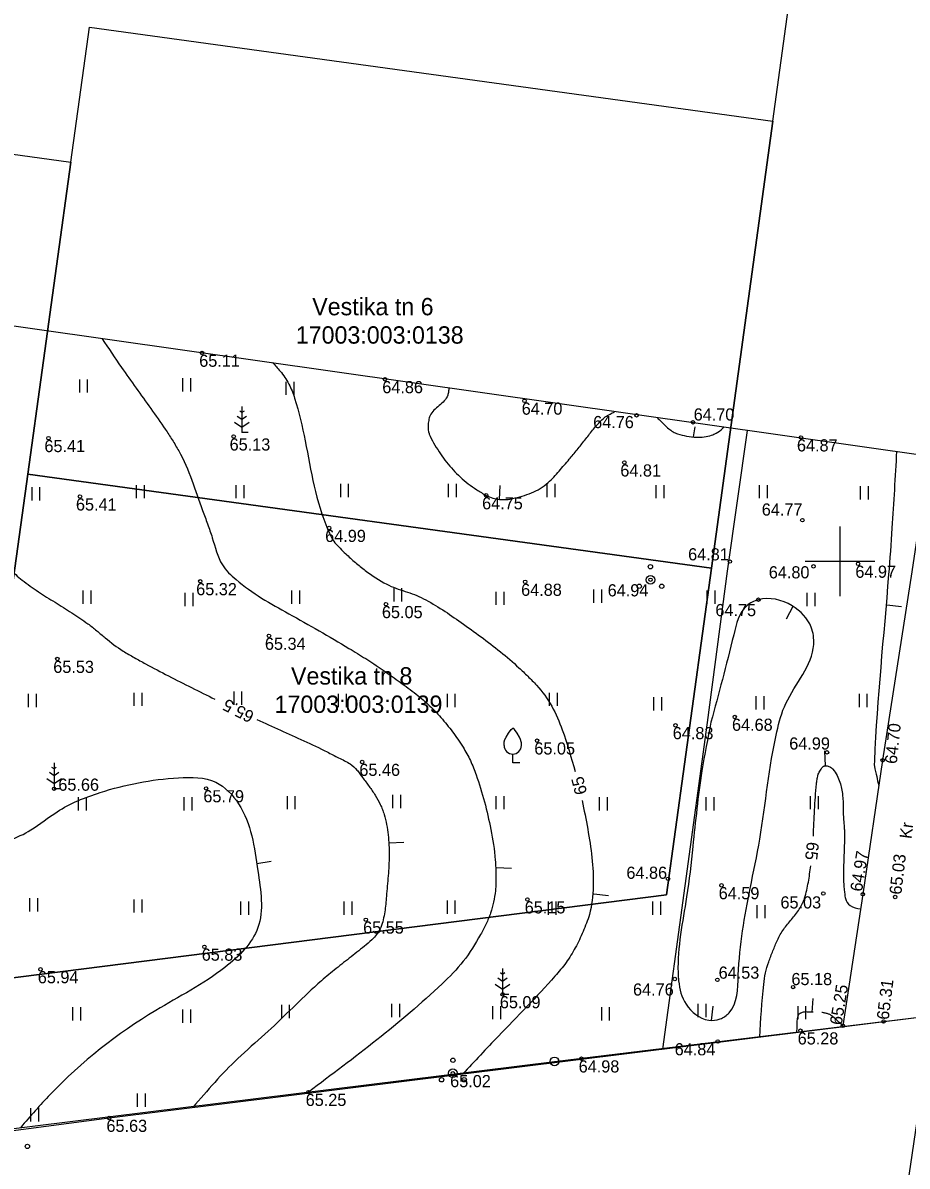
# Model space of a CAD drawing. Extents: x 642858 to 643065, y 6458071 to 6458389.
# Drawn here: x 642902.9 to 642953.9, y 6458265.2 to 6458331 of the extents above; entities that cross this region are included whole.
import ezdxf

# ---------------------------------------------------------------- set-up
doc = ezdxf.new("R2010")
doc.units = 0
for name, color, linetype in [('HALJASTUS', 7, 'Continuous'), ('HORISONTAAL', 7, 'Continuous'), ('KORGUS-EH2000', 7, 'Continuous'), ('KPOHULIIN', 7, 'Continuous'), ('MOOTPIIR', 7, 'Continuous'), ('MPKAABEL', 7, 'Continuous'), ('PIIR', 7, 'Continuous'), ('POST', 7, 'Continuous'), ('PUU', 7, 'Continuous'), ('TEE', 7, 'Continuous'), ('VORK', 7, 'Continuous')]:
    doc.layers.add(name, color=color, linetype=linetype)

msp = doc.modelspace()

# ---------------------------------------------------------------- linework, layer by layer
at = {"layer": 'HALJASTUS'}
for p, q in [((642906.216, 6458309.716), (642906.216, 6458310.477)), ((642906.671, 6458309.716), (642906.671, 6458310.477)), ((642912.163, 6458309.782), (642912.163, 6458310.543)), ((642912.618, 6458309.782), (642912.618, 6458310.543)), ((642918.111, 6458309.586), (642918.111, 6458310.347)), ((642918.566, 6458309.586), (642918.566, 6458310.347)), ((642903.471, 6458303.504), (642903.471, 6458304.265)), ((642903.926, 6458303.504), (642903.926, 6458304.265)), ((642909.484, 6458303.635), (642909.484, 6458304.396)), ((642909.939, 6458303.635), (642909.939, 6458304.396)), ((642915.235, 6458303.635), (642915.235, 6458304.396)), ((642915.69, 6458303.635), (642915.69, 6458304.396)), ((642921.248, 6458303.7), (642921.248, 6458304.461)), ((642921.703, 6458303.7), (642921.703, 6458304.461)), ((642927.456, 6458303.7), (642927.456, 6458304.461)), ((642927.911, 6458303.7), (642927.911, 6458304.461)), ((642933.142, 6458303.7), (642933.142, 6458304.461)), ((642933.597, 6458303.7), (642933.597, 6458304.461)), ((642939.416, 6458303.635), (642939.416, 6458304.396)), ((642939.871, 6458303.635), (642939.871, 6458304.396)), ((642945.363, 6458303.635), (642945.363, 6458304.396)), ((642945.818, 6458303.635), (642945.818, 6458304.396)), ((642951.179, 6458303.569), (642951.179, 6458304.33)), ((642951.634, 6458303.569), (642951.634, 6458304.33)), ((642906.412, 6458297.553), (642906.412, 6458298.314)), ((642906.867, 6458297.553), (642906.867, 6458298.314)), ((642918.437, 6458297.553), (642918.437, 6458298.314)), ((642918.892, 6458297.553), (642918.892, 6458298.314)), ((642924.319, 6458297.684), (642924.319, 6458298.445)), ((642924.774, 6458297.684), (642924.774, 6458298.445)), ((642935.821, 6458297.618), (642935.821, 6458298.38)), ((642936.276, 6458297.618), (642936.276, 6458298.38)), ((642942.357, 6458297.553), (642942.357, 6458298.314)), ((642942.812, 6458297.553), (642942.812, 6458298.314)), ((642912.294, 6458297.422), (642912.294, 6458298.183)), ((642912.749, 6458297.422), (642912.749, 6458298.183)), ((642930.201, 6458297.488), (642930.201, 6458298.249)), ((642930.656, 6458297.488), (642930.656, 6458298.249)), ((642948.108, 6458297.422), (642948.108, 6458298.183)), ((642948.563, 6458297.422), (642948.563, 6458298.183)), ((642903.275, 6458291.602), (642903.275, 6458292.363)), ((642903.73, 6458291.602), (642903.73, 6458292.363)), ((642909.353, 6458291.668), (642909.353, 6458292.429)), ((642909.808, 6458291.668), (642909.808, 6458292.429)), ((642915.104, 6458291.733), (642915.104, 6458292.494)), ((642915.559, 6458291.733), (642915.559, 6458292.494)), ((642921.117, 6458291.602), (642921.117, 6458292.363)), ((642921.572, 6458291.602), (642921.572, 6458292.363)), ((642927.391, 6458291.602), (642927.391, 6458292.363)), ((642927.846, 6458291.602), (642927.846, 6458292.363)), ((642933.273, 6458291.668), (642933.273, 6458292.429)), ((642933.728, 6458291.668), (642933.728, 6458292.429)), ((642951.114, 6458291.602), (642951.114, 6458292.363)), ((642951.569, 6458291.602), (642951.569, 6458292.363)), ((642939.285, 6458291.406), (642939.285, 6458292.167)), ((642939.74, 6458291.406), (642939.74, 6458292.167)), ((642945.167, 6458291.471), (642945.167, 6458292.232)), ((642945.622, 6458291.471), (642945.622, 6458292.232)), ((642918.176, 6458285.717), (642918.176, 6458286.478)), ((642918.631, 6458285.717), (642918.631, 6458286.478)), ((642924.254, 6458285.782), (642924.254, 6458286.543)), ((642924.709, 6458285.782), (642924.709, 6458286.543)), ((642930.201, 6458285.717), (642930.201, 6458286.478)), ((642930.656, 6458285.717), (642930.656, 6458286.478)), ((642948.304, 6458285.717), (642948.304, 6458286.478)), ((642948.759, 6458285.717), (642948.759, 6458286.478)), ((642906.151, 6458285.651), (642906.151, 6458286.412)), ((642906.606, 6458285.651), (642906.606, 6458286.412)), ((642912.229, 6458285.651), (642912.229, 6458286.412)), ((642912.684, 6458285.651), (642912.684, 6458286.412)), ((642936.148, 6458285.651), (642936.148, 6458286.412)), ((642936.603, 6458285.651), (642936.603, 6458286.412)), ((642942.291, 6458285.651), (642942.291, 6458286.412)), ((642942.746, 6458285.651), (642942.746, 6458286.412)), ((642903.341, 6458279.831), (642903.341, 6458280.592)), ((642903.796, 6458279.831), (642903.796, 6458280.592)), ((642909.353, 6458279.766), (642909.353, 6458280.527)), ((642909.808, 6458279.766), (642909.808, 6458280.527)), ((642915.496, 6458279.635), (642915.496, 6458280.396)), ((642915.952, 6458279.635), (642915.952, 6458280.396)), ((642921.444, 6458279.635), (642921.444, 6458280.396)), ((642921.899, 6458279.635), (642921.899, 6458280.396)), ((642927.391, 6458279.7), (642927.391, 6458280.461)), ((642927.846, 6458279.7), (642927.846, 6458280.461)), ((642933.207, 6458279.635), (642933.207, 6458280.396)), ((642933.662, 6458279.635), (642933.662, 6458280.396)), ((642939.22, 6458279.635), (642939.22, 6458280.396)), ((642939.675, 6458279.635), (642939.675, 6458280.396)), ((642945.232, 6458279.439), (642945.232, 6458280.2)), ((642945.687, 6458279.439), (642945.687, 6458280.2)), ((642905.824, 6458273.553), (642905.824, 6458274.314)), ((642906.279, 6458273.553), (642906.279, 6458274.314)), ((642912.163, 6458273.422), (642912.163, 6458274.184)), ((642912.618, 6458273.422), (642912.618, 6458274.184)), ((642917.849, 6458273.684), (642917.849, 6458274.445)), ((642918.304, 6458273.684), (642918.304, 6458274.445)), ((642924.188, 6458273.749), (642924.188, 6458274.511)), ((642924.644, 6458273.749), (642924.644, 6458274.511)), ((642930.005, 6458273.619), (642930.005, 6458274.38)), ((642930.46, 6458273.619), (642930.46, 6458274.38)), ((642936.279, 6458273.553), (642936.279, 6458274.314)), ((642936.734, 6458273.553), (642936.734, 6458274.314)), ((642941.834, 6458273.749), (642941.834, 6458274.511)), ((642942.289, 6458273.749), (642942.289, 6458274.511)), ((642947.585, 6458273.619), (642947.585, 6458274.38)), ((642948.04, 6458273.619), (642948.04, 6458274.38)), ((642909.549, 6458268.583), (642909.549, 6458269.344)), ((642910.004, 6458268.583), (642910.004, 6458269.344)), ((642903.406, 6458267.733), (642903.406, 6458268.494)), ((642903.861, 6458267.733), (642903.861, 6458268.494))]:
    msp.add_line(p, q, dxfattribs=at)
at = {"layer": 'HORISONTAAL'}
for p, q in [((642941.563, 6458307.17), (642941.663, 6458307.739)), ((642930.389, 6458303.554), (642930.422, 6458304.358)), ((642947.291, 6458297.39), (642946.899, 6458296.671)), ((642952.703, 6458297.495), (642953.54, 6458297.395)), ((642949.162, 6458288.215), (642949.129, 6458289.089)), ((642924.025, 6458283.78), (642924.875, 6458283.813)), ((642916.411, 6458282.587), (642917.245, 6458282.718)), ((642930.201, 6458282.358), (642931.083, 6458282.325)), ((642935.821, 6458280.854), (642936.671, 6458280.756)), ((642948.394, 6458274.016), (642948.459, 6458274.825)), ((642942.602, 6458273.554), (642942.7, 6458274.372))]:
    msp.add_line(p, q, dxfattribs=at)
for points in [[(642907.512, 6458312.82), (642908.618, 6458311.172), (642910.309, 6458308.8), (642911.143, 6458307.605), (642911.54, 6458306.993), (642911.732, 6458306.681), (642911.918, 6458306.366), (642912.67, 6458304.677), (642913.291, 6458302.933), (642913.577, 6458302.15), (642913.849, 6458301.362), (642914.434, 6458299.794), (642915.219, 6458298.944), (642918.258, 6458296.982), (642921.721, 6458294.987), (642922.687, 6458294.393), (642923.632, 6458293.77), (642924.561, 6458293.118), (642925.479, 6458292.437), (642926.287, 6458291.754), (642927.02, 6458291), (642927.685, 6458290.18), (642928.289, 6458289.298), (642928.713, 6458288.517), (642929.041, 6458287.696), (642929.891, 6458284.557), (642930.147, 6458282.794), (642930.185, 6458281.907), (642930.152, 6458281.025), (642929.877, 6458279.74), (642929.623, 6458279.118), (642929.302, 6458278.508), (642928.303, 6458276.959), (642927.08, 6458275.663), (642919.387, 6458269.426)], [(642917.31, 6458311.451), (642917.761, 6458310.955), (642918.261, 6458310.213), (642918.592, 6458309.395), (642919.199, 6458306.932), (642920.509, 6458301.815), (642920.917, 6458301.073), (642921.213, 6458300.749), (642921.532, 6458300.439), (642922.088, 6458299.932), (642922.661, 6458299.469), (642923.898, 6458298.68), (642924.419, 6458298.451), (642924.957, 6458298.268), (642925.493, 6458298.082), (642926.007, 6458297.848), (642928.181, 6458296.473), (642930.44, 6458294.79), (642931.507, 6458293.87), (642932.024, 6458293.378), (642932.528, 6458292.859), (642933.399, 6458291.654), (642933.999, 6458290.3), (642934.748, 6458287.886)], [(642927.474, 6458309.978), (642927.453, 6458309.768), (642927.407, 6458309.57), (642927.213, 6458309.249), (642926.912, 6458308.973), (642926.605, 6458308.7), (642926.394, 6458308.393), (642926.313, 6458308.116), (642926.276, 6458307.812), (642926.336, 6458307.356), (642926.363, 6458307.285), (642926.394, 6458307.216), (642926.995, 6458306.187), (642927.718, 6458305.271), (642928.585, 6458304.473), (642929.08, 6458304.121), (642929.345, 6458303.956), (642929.621, 6458303.8), (642930.003, 6458303.642), (642930.396, 6458303.565), (642930.787, 6458303.56), (642931.165, 6458303.619), (642931.7, 6458303.758), (642932.234, 6458303.939), (642933.191, 6458304.535), (642933.82, 6458305.199), (642934.408, 6458305.877), (642934.863, 6458306.427), (642935.303, 6458306.988), (642935.751, 6458307.548), (642935.985, 6458307.826), (642936.23, 6458308.099), (642936.759, 6458308.486), (642937.009, 6458308.597)], [(642898.554, 6458308.826), (642899.109, 6458306.734), (642899.445, 6458305.536), (642899.814, 6458304.349), (642900.214, 6458303.169), (642900.645, 6458301.993), (642901.046, 6458301.119), (642901.561, 6458300.305), (642902.182, 6458299.567), (642902.9, 6458298.919), (642903.834, 6458298.251), (642904.794, 6458297.64), (642905.755, 6458297.039), (642906.69, 6458296.401), (642907.193, 6458296.005), (642907.685, 6458295.593), (642908.716, 6458294.832), (642909.361, 6458294.455), (642910.012, 6458294.092), (642911.33, 6458293.397), (642913.995, 6458292.062)], [(642939.491, 6458308.243), (642939.659, 6458308.088), (642940.136, 6458307.639), (642940.384, 6458307.463), (642940.641, 6458307.347), (642941.166, 6458307.218), (642941.739, 6458307.15), (642942.598, 6458307.262), (642942.733, 6458307.315), (642942.863, 6458307.379), (642943.231, 6458307.652), (642943.313, 6458307.743)], [(642953.256, 6458306.335), (642952.993, 6458301.919), (642952.797, 6458299.238), (642951.98, 6458288.513), (642951.98, 6458288.186), (642952.111, 6458287.598), (642952.209, 6458287.107)], [(642942.569, 6458290.737), (642943.876, 6458295.772), (642944.628, 6458297.439), (642945.298, 6458297.787), (642947.242, 6458297.439), (642948.342, 6458296.207), (642948.484, 6458295.216), (642946.882, 6458291.816), (642946.36, 6458290.181), (642945.379, 6458284.001), (642944.824, 6458281.156), (642944.138, 6458276.154), (642943.615, 6458273.996), (642943.092, 6458273.636), (642942.438, 6458273.571), (642941.131, 6458274.486), (642940.707, 6458275.827), (642940.674, 6458276.317), (642941.164, 6458280.666), (642941.523, 6458283.576), (642942.046, 6458287.925), (642942.569, 6458290.737)], [(642916.42, 6458290.887), (642919.121, 6458289.664), (642920.463, 6458289.022), (642921.128, 6458288.682), (642921.787, 6458288.325), (642922.181, 6458287.977), (642922.344, 6458287.762), (642922.506, 6458287.54), (642922.881, 6458287.036), (642923.229, 6458286.527), (642923.525, 6458285.993), (642923.647, 6458285.711), (642923.747, 6458285.415), (642923.978, 6458284.246), (642924.033, 6458283.066), (642923.979, 6458281.882), (642923.878, 6458280.707), (642923.837, 6458280.254), (642923.78, 6458279.803), (642923.691, 6458279.354), (642923.551, 6458278.908), (642923.126, 6458278.287), (642922.282, 6458277.565), (642921.416, 6458276.881), (642920.556, 6458276.198), (642919.728, 6458275.475), (642918.309, 6458274.116), (642916.885, 6458272.761), (642915.317, 6458271.355), (642912.735, 6458268.543)], [(642948.463, 6458284.163), (642948.534, 6458285.668), (642948.58, 6458286.421), (642948.647, 6458287.173), (642948.678, 6458287.428), (642948.73, 6458287.676), (642948.831, 6458287.918), (642948.908, 6458288.036), (642948.954, 6458288.095), (642949.006, 6458288.153), (642949.053, 6458288.191), (642949.103, 6458288.212), (642949.153, 6458288.22), (642949.203, 6458288.219), (642949.409, 6458288.168), (642949.507, 6458288.111), (642949.553, 6458288.071), (642949.574, 6458288.048), (642949.595, 6458288.023), (642949.994, 6458287.279), (642950.148, 6458286.53), (642950.181, 6458285.775), (642950.19, 6458285.396), (642950.2, 6458285.205), (642950.215, 6458285.015), (642950.238, 6458284.738), (642950.251, 6458284.46), (642950.254, 6458283.905), (642950.216, 6458282.79), (642950.202, 6458281.677), (642950.236, 6458281.121), (642950.268, 6458280.844), (642950.314, 6458280.568), (642950.575, 6458280.175), (642951.196, 6458279.979)], [(642895.172, 6458283.478), (642897.459, 6458283.543), (642900.792, 6458283.609), (642903.406, 6458284.524), (642904.909, 6458285.57), (642907.393, 6458286.682), (642911.902, 6458287.532), (642914.059, 6458287.271), (642915.366, 6458286.028), (642916.477, 6458282.17), (642916.477, 6458278.9), (642914.582, 6458276.611), (642910.595, 6458274.126), (642904.517, 6458269.287), (642902.818, 6458267.391)], [(642935.151, 6458286.219), (642935.469, 6458284.575), (642935.789, 6458281.28), (642935.565, 6458279.649), (642935.2, 6458278.669), (642934.757, 6458277.743), (642934.223, 6458276.882), (642933.583, 6458276.099), (642930.323, 6458272.644), (642928.277, 6458270.47)], [(642945.379, 6458272.59), (642945.608, 6458275.63), (642945.71, 6458276.287), (642945.896, 6458276.928), (642946.134, 6458277.558), (642946.262, 6458277.87), (642946.392, 6458278.181), (642946.755, 6458278.805), (642947.212, 6458279.376), (642947.651, 6458279.955), (642947.829, 6458280.266), (642947.902, 6458280.43), (642947.961, 6458280.6), (642948.176, 6458281.522), (642948.251, 6458281.987), (642948.313, 6458282.454)], [(642948.45, 6458274.023), (642948.351, 6458274.025), (642948.255, 6458274.028), (642948.108, 6458274.037), (642947.961, 6458274.037), (642947.813, 6458274.008), (642947.74, 6458273.976), (642947.703, 6458273.955), (642947.685, 6458273.943), (642947.667, 6458273.93), (642947.567, 6458273.809), (642947.536, 6458273.669), (642947.503, 6458272.917)], [(642950.165, 6458273.243), (642949.595, 6458273.767), (642949.562, 6458273.795), (642949.527, 6458273.821), (642949.455, 6458273.868), (642949.298, 6458273.937), (642949.128, 6458273.981), (642949.039, 6458273.996), (642948.948, 6458274.006)]]:
    msp.add_spline(points, degree=3, dxfattribs=at)
at = {"layer": 'KORGUS-EH2000'}
for centre in [(642913.256, 6458312.006), (642923.798, 6458310.484), (642931.827, 6458309.245), (642938.284, 6458308.408), (642941.529, 6458308.007), (642904.417, 6458307.096), (642915.081, 6458307.187), (642947.752, 6458307.136), (642937.581, 6458305.691), (642906.232, 6458303.732), (642929.621, 6458303.8), (642947.833, 6458302.372), (642920.584, 6458301.919), (642943.659, 6458299.984), (642948.472, 6458299.712), (642951.04, 6458299.853), (642913.157, 6458298.852), (642939.085, 6458298.938), (642931.868, 6458298.817), (642923.852, 6458297.532), (642945.298, 6458297.787), (642917.115, 6458295.708), (642904.926, 6458294.377), (642943.937, 6458291.036), (642940.525, 6458290.554), (642932.554, 6458289.672), (642949.252, 6458288.996), (642922.478, 6458288.438), (642952.455, 6458288.539), (642904.74, 6458286.899), (642904.74, 6458286.899), (642913.493, 6458286.917), (642940.097, 6458281.712), (642943.171, 6458281.334), (642931.999, 6458280.516), (642949.035, 6458280.865), (642951.315, 6458280.821), (642953.172, 6458280.665), (642922.696, 6458279.353), (642913.398, 6458277.793), (642903.959, 6458276.494), (642940.489, 6458275.942), (642942.938, 6458275.89), (642947.297, 6458275.474), (642930.568, 6458275.053), (642930.568, 6458275.053), (642950.165, 6458273.243), (642952.512, 6458273.494), (642947.719, 6458272.968), (642942.956, 6458272.337), (642935.107, 6458271.354), (642927.706, 6458270.508), (642919.387, 6458269.426), (642907.913, 6458267.933)]:
    msp.add_circle(centre, 0.1, dxfattribs=at)
at = {"layer": 'KPOHULIIN'}
for p, q in [((642933.559, 6458271.193), (642954.717, 6458273.767)), ((642893.352, 6458266.216), (642933.559, 6458271.193))]:
    msp.add_line(p, q, dxfattribs=at)
at = {"layer": 'MOOTPIIR'}
msp.add_line((642915.081, 6458307.187), (642915.081, 6458307.187), dxfattribs=at)
msp.add_lwpolyline([(642959.513, 6458305.432), (642899.292, 6458313.99), (642896.654, 6458296.439), (642894.153, 6458275.662), (642893.352, 6458266.216), (642898.317, 6458266.67), (642907.913, 6458267.933), (642954.717, 6458273.767)], close=True, dxfattribs=at)
at = {"layer": 'MPKAABEL'}
msp.add_lwpolyline([(642944.646, 6458307.545), (642943.5, 6458299.442), (642942.34, 6458290.712), (642939.769, 6458271.904)], dxfattribs=at)
at = {"layer": 'PIIR'}
msp.add_lwpolyline([(642929.35, 6458203.42), (642934.04, 6458237.49), (642896.08, 6458243), (642858.12, 6458248.5), (642858.5, 6458271.35), (642861.88, 6458270.86), (642899.18, 6458275.6), (642940, 6458280.78), (642942.59, 6458299.6), (642946.13, 6458325.36), (642949.67, 6458351.11), (642953.82, 6458381.25), (642913.29, 6458378.12), (642896.66, 6458376.84), (642896.46, 6458381.88), (642972, 6458388.99), (642972.12, 6458387.69), (642961.82, 6458317.88), (642948.51, 6458227.63)], dxfattribs=at)
for points in [[(642906.77, 6458330.77), (642946.13, 6458325.36), (642942.59, 6458299.6), (642903.23, 6458305.02), (642905.7, 6458323)], [(642866.35, 6458328.42), (642905.7, 6458323), (642903.23, 6458305.02), (642902.16, 6458297.25), (642862.81, 6458302.64)], [(642903.23, 6458305.02), (642942.59, 6458299.6), (642940, 6458280.78), (642899.18, 6458275.6), (642902.16, 6458297.25)]]:
    msp.add_lwpolyline(points, close=True, dxfattribs=at)
at = {"layer": 'POST'}
msp.add_circle((642933.559, 6458271.193), 0.25, dxfattribs=at)
at = {"layer": 'PUU'}
for p, q in [((642915.555, 6458308.92), (642915.555, 6458307.42)), ((642915.555, 6458308.17), (642915.288, 6458308.348)), ((642915.555, 6458308.57), (642915.431, 6458308.653)), ((642915.679, 6458308.653), (642915.555, 6458308.57)), ((642915.822, 6458308.348), (642915.555, 6458308.17)), ((642915.131, 6458308.009), (642915.555, 6458307.726)), ((642915.555, 6458307.726), (642915.979, 6458308.009)), ((642915.915, 6458307.42), (642915.555, 6458307.42)), ((642931.155, 6458288.395), (642931.155, 6458288.895)), ((642904.74, 6458287.649), (642904.473, 6458287.827)), ((642904.74, 6458288.049), (642904.616, 6458288.132)), ((642904.74, 6458288.399), (642904.74, 6458286.899)), ((642904.864, 6458288.132), (642904.74, 6458288.049)), ((642905.007, 6458287.827), (642904.74, 6458287.649)), ((642931.555, 6458288.395), (642931.155, 6458288.395)), ((642904.316, 6458287.488), (642904.74, 6458287.206)), ((642904.74, 6458287.206), (642905.164, 6458287.488)), ((642905.1, 6458286.899), (642904.74, 6458286.899)), ((642930.568, 6458276.553), (642930.568, 6458275.053)), ((642930.568, 6458275.803), (642930.301, 6458275.981)), ((642930.568, 6458276.203), (642930.444, 6458276.286)), ((642930.692, 6458276.286), (642930.568, 6458276.203)), ((642930.835, 6458275.981), (642930.568, 6458275.803)), ((642930.144, 6458275.642), (642930.568, 6458275.36)), ((642930.568, 6458275.36), (642930.992, 6458275.642)), ((642930.928, 6458275.053), (642930.568, 6458275.053))]:
    msp.add_line(p, q, dxfattribs=at)
for points in [[(642930.655, 6458289.395), (642930.655, 6458289.545), (642930.665, 6458289.605), (642930.705, 6458289.745), (642930.765, 6458289.865), (642930.905, 6458290.095), (642931.065, 6458290.305), (642931.155, 6458290.395)], [(642931.655, 6458289.395), (642931.655, 6458289.545), (642931.645, 6458289.605), (642931.605, 6458289.745), (642931.545, 6458289.865), (642931.405, 6458290.095), (642931.245, 6458290.305), (642931.155, 6458290.395)]]:
    msp.add_lwpolyline(points, dxfattribs=at)
for centre, radius in [((642939.085, 6458299.688), 0.125), ((642939.085, 6458298.938), 0.25), ((642938.435, 6458298.563), 0.125), ((642939.735, 6458298.563), 0.125), ((642927.706, 6458271.258), 0.125), ((642927.706, 6458270.508), 0.25), ((642927.056, 6458270.133), 0.125), ((642928.356, 6458270.133), 0.125), ((642903.205, 6458266.297), 0.125)]:
    msp.add_circle(centre, radius, dxfattribs=at)
msp.add_arc((642931.155, 6458289.395), 0.5, 180, 0, dxfattribs=at)
at = {"layer": 'TEE'}
msp.add_lwpolyline([(642955.139, 6458306.054), (642954.141, 6458299.393), (642952.455, 6458288.539), (642951.315, 6458280.821), (642950.165, 6458273.243)], dxfattribs=at)
at = {"layer": 'VORK'}
for p, q in [((642950, 6458298), (642950, 6458302)), ((642948, 6458300), (642952, 6458300))]:
    msp.add_line(p, q, dxfattribs=at)

# ---------------------------------------------------------------- texts
at = {"layer": 'HORISONTAAL'}
for s, rotation, p in [('65.5', 153.20733, (642916.32, 6458291.287)), ('65', 104.44874, (642935.446, 6458286.656)), ('65', 263.50017, (642948.102, 6458283.866))]:
    msp.add_text(s, height=0.7, rotation=rotation, dxfattribs=at).set_placement(p)
at = {"layer": 'KORGUS-EH2000'}
for s, p in [('65.11', (642913.098, 6458311.206)), ('64.86', (642923.64, 6458309.684)), ('64.70', (642931.67, 6458308.446)), ('64.70', (642941.572, 6458308.111)), ('64.76', (642935.785, 6458307.672)), ('65.41', (642904.184, 6458306.29)), ('65.13', (642914.848, 6458306.381)), ('64.87', (642947.519, 6458306.331)), ('64.81', (642937.348, 6458304.885)), ('65.41', (642905.999, 6458302.926)), ('64.75', (642929.388, 6458302.994)), ('64.77', (642945.493, 6458302.634)), ('64.99', (642920.351, 6458301.113)), ('64.81', (642941.252, 6458300.055)), ('64.80', (642945.898, 6458299.018)), ('64.97', (642950.882, 6458299.053)), ('65.32', (642912.924, 6458298.046)), ('64.88', (642931.635, 6458298.011)), ('64.94', (642936.619, 6458297.98)), ('65.05', (642923.619, 6458296.726)), ('64.75', (642942.823, 6458296.842)), ('65.34', (642916.882, 6458294.902)), ('65.53', (642904.693, 6458293.571)), ('64.83', (642940.367, 6458289.754)), ('64.68', (642943.779, 6458290.236)), ('64.99', (642947.076, 6458289.157)), ('65.05', (642932.396, 6458288.872)), ('65.46', (642922.32, 6458287.638)), ('65.66', (642904.984, 6458286.785)), ('65.79', (642913.335, 6458286.117)), ('64.86', (642937.698, 6458281.711)), ('64.59', (642943.013, 6458280.534)), ('65.03', (642946.569, 6458280.003)), ('65.15', (642931.841, 6458279.716)), ('65.55', (642922.538, 6458278.553)), ('65.83', (642913.24, 6458276.993)), ('64.53', (642943.009, 6458275.957)), ('65.94', (642903.801, 6458275.694)), ('65.18', (642947.201, 6458275.587)), ('64.76', (642938.079, 6458274.985)), ('65.09', (642930.41, 6458274.253)), ('65.28', (642947.561, 6458272.168)), ('64.84', (642940.478, 6458271.543)), ('64.98', (642934.949, 6458270.554)), ('65.02', (642927.548, 6458269.708)), ('65.25', (642919.229, 6458268.626)), ('65.63', (642907.755, 6458267.133))]:
    msp.add_text(s, height=0.7, dxfattribs=at).set_placement(p)
for s, rotation, p in [('64.70', 84.29303, (642953.272, 6458288.306)), ('64.97', 80.75008, (642951.265, 6458280.941)), ('65.03', 83.2452, (642953.525, 6458280.772)), ('65.25', 80.70379, (642950.092, 6458273.251)), ('65.31', 83.06341, (642952.801, 6458273.562))]:
    msp.add_text(s, height=0.7, rotation=rotation, dxfattribs=at).set_placement(p)
at = {"layer": 'PIIR'}
for s, p in [('Vestika tn 6', (642919.606, 6458314.172)), ('17003:003:0138', (642918.658, 6458312.539)), ('Vestika tn 8', (642918.383, 6458292.9)), ('17003:003:0139', (642917.435, 6458291.267))]:
    msp.add_text(s, height=1, dxfattribs=at).set_placement(p)
at = {"layer": 'TEE'}
msp.add_text('Kr', height=0.6997, rotation=82.66192, dxfattribs=at).set_placement((642954.109, 6458283.987))

doc.saveas('drawing.dxf')
